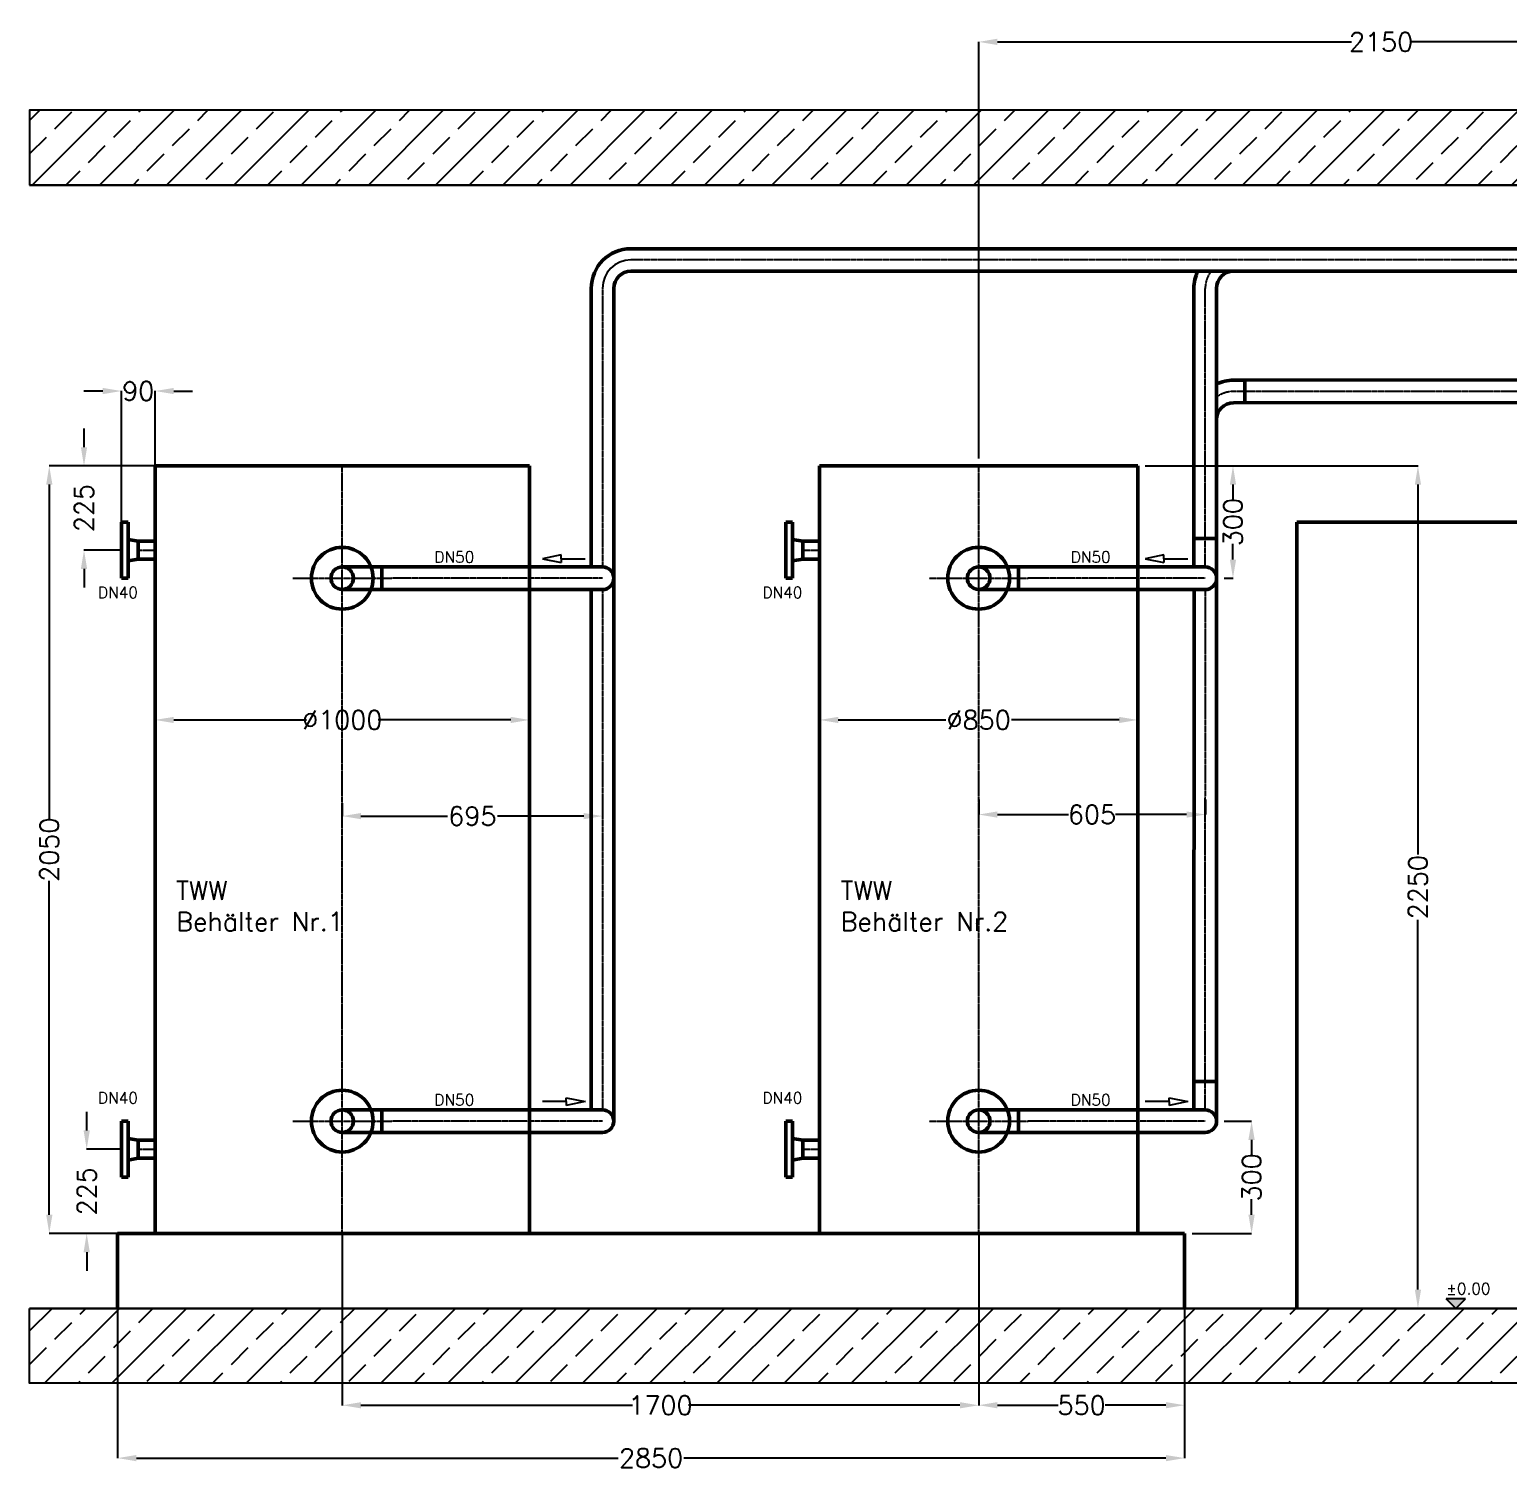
# Model space of a CAD drawing. Header units: millimetres. Extents: x 984 to 280474, y -69633 to 13043.
# Drawn here: x 272708 to 276658, y -69633 to -65785 of the extents above; entities that cross this region are included whole.
import ezdxf

# ---------------------------------------------------------------- set-up
doc = ezdxf.new("R2010")
doc.units = ezdxf.units.MM
doc.header["$LTSCALE"] = 0.05
doc.linetypes.add('MITTE', pattern=[50.8, 31.75, -6.35, 6.35, -6.35])
for name, color, linetype, lineweight in [('Maßlinien_Schraffuren', 7, 'Continuous', 25), ('Mittellinien', 7, 'MITTE', 25), ('Sichtbare Kanten', 7, 'Continuous', 50)]:
    doc.layers.add(name, color=color, linetype=linetype, lineweight=lineweight)
doc.styles.add('RomanS', font='romans.shx')
doc.styles.get("Standard").update_dxf_attribs({"font": 'txt.shx'})
doc.dimstyles.get("Standard").update_dxf_attribs({"dimtxt": 0.18, "dimasz": 0.18, "dimexe": 0.18, "dimexo": 0.0625, "dimgap": 0.09, "dimtad": 0, "dimtih": 1, "dimtoh": 1, "dimdec": 4, "dimzin": 0, "dimdsep": 46, "dimtxsty": 'Standard', "dimcen": 0.09, "dimadec": 0, "dimazin": 0, "dimtfac": 1, "dimtdec": 4, "dimtofl": 0, "dimtmove": 0, "dimatfit": 3, "dimfxl": 1, "dimtolj": 1, "dimtzin": 0, "dimarcsym": 0})

# ---------------------------------------------------------------- blocks, each defined once
blk = doc.blocks.new('*D247')
at = {"layer": 'Defpoints', "color": 0, "transparency": 16777216}
for p in [(275688.1, -66950.1), (275898.6, -67250.2), (275922.4, -67250.2)]:
    blk.add_point(p, dxfattribs=at)
at = {"layer": 'Maßlinien_Schraffuren', "color": 0, "lineweight": -2, "transparency": 16777216}
for p, q in [((275688.2, -66950.1), (275922.6, -66950.1)), ((275922.4, -67000.1), (275922.4, -67041.8)), ((275922.4, -67200.2), (275922.4, -67158.6)), ((275898.6, -67250.2), (275922.6, -67250.2))]:
    blk.add_line(p, q, dxfattribs=at)
at = {"layer": 'Maßlinien_Schraffuren', "color": 0, "transparency": 16777216}
for points in [[(275914.1, -67000.1), (275930.8, -67000.1), (275922.4, -66950.1)], [(275914.1, -67200.2), (275930.8, -67200.2), (275922.4, -67250.2)]]:
    blk.add_solid(points, dxfattribs=at)
at = {"layer": 'Maßlinien_Schraffuren', "color": 0, "transparency": 16777216, "insert": (275922.4, -67100.2), "char_height": 50, "attachment_point": 5, "rotation": 90}
blk.add_mtext('\\A1;300', dxfattribs=at)
blk = doc.blocks.new('*D248')
at = {"layer": 'Defpoints', "color": 0, "transparency": 16777216}
for p in [(275922.4, -66950.1), (276376.8, -69200.1), (276416.5, -69200.1)]:
    blk.add_point(p, dxfattribs=at)
at = {"layer": 'Maßlinien_Schraffuren', "color": 0, "lineweight": -2, "transparency": 16777216}
for p, q in [((275922.5, -66950.1), (276416.7, -66950.1)), ((276416.5, -67000.1), (276416.5, -67987.6)), ((276416.5, -69150.1), (276416.5, -68162.7)), ((276376.8, -69200.1), (276416.7, -69200.1))]:
    blk.add_line(p, q, dxfattribs=at)
at = {"layer": 'Maßlinien_Schraffuren', "color": 0, "transparency": 16777216}
for points in [[(276408.2, -67000.1), (276424.8, -67000.1), (276416.5, -66950.1)], [(276408.2, -69150.1), (276424.8, -69150.1), (276416.5, -69200.1)]]:
    blk.add_solid(points, dxfattribs=at)
at = {"layer": 'Maßlinien_Schraffuren', "color": 0, "transparency": 16777216, "insert": (276416.5, -68075.1), "char_height": 50, "attachment_point": 5, "rotation": 90}
blk.add_mtext('\\A1;2250', dxfattribs=at)
blk = doc.blocks.new('*D249')
at = {"layer": 'Defpoints', "color": 0, "transparency": 16777216}
for p in [(275898.6, -68700.2), (275813.1, -69000.1), (275972.1, -69000.1)]:
    blk.add_point(p, dxfattribs=at)
at = {"layer": 'Maßlinien_Schraffuren', "color": 0, "lineweight": -2, "transparency": 16777216}
for p, q in [((275898.6, -68700.2), (275972.2, -68700.2)), ((275972.1, -68750.2), (275972.1, -68791.7)), ((275972.1, -68950.1), (275972.1, -68908.6)), ((275813.2, -69000.1), (275972.2, -69000.1))]:
    blk.add_line(p, q, dxfattribs=at)
at = {"layer": 'Maßlinien_Schraffuren', "color": 0, "transparency": 16777216}
for points in [[(275963.7, -68750.2), (275980.4, -68750.2), (275972.1, -68700.2)], [(275963.7, -68950.1), (275980.4, -68950.1), (275972.1, -69000.1)]]:
    blk.add_solid(points, dxfattribs=at)
at = {"layer": 'Maßlinien_Schraffuren', "color": 0, "transparency": 16777216, "insert": (275972.1, -68850.2), "char_height": 50, "attachment_point": 5, "rotation": 90}
blk.add_mtext('\\A1;300', dxfattribs=at)
blk = doc.blocks.new('*D250')
at = {"layer": 'Defpoints', "color": 0, "transparency": 16777216}
for p in [(275243.1, -67840.8), (275848.6, -67840.9), (275848.6, -67881.2)]:
    blk.add_point(p, dxfattribs=at)
at = {"layer": 'Maßlinien_Schraffuren', "color": 0, "lineweight": -2, "transparency": 16777216}
for p, q in [((275243.1, -67840.9), (275243.1, -67881.4)), ((275848.6, -67841), (275848.6, -67881.4)), ((275293.1, -67881.2), (275483.3, -67881.2)), ((275798.6, -67881.2), (275608.4, -67881.2))]:
    blk.add_line(p, q, dxfattribs=at)
at = {"layer": 'Maßlinien_Schraffuren', "color": 0, "transparency": 16777216}
for points in [[(275293.1, -67872.9), (275293.1, -67889.6), (275243.1, -67881.2)], [(275798.6, -67872.9), (275798.6, -67889.6), (275848.6, -67881.2)]]:
    blk.add_solid(points, dxfattribs=at)
at = {"layer": 'Maßlinien_Schraffuren', "color": 0, "transparency": 16777216, "insert": (275545.9, -67881.2), "char_height": 50, "attachment_point": 5}
blk.add_mtext('\\A1;605', dxfattribs=at)
blk = doc.blocks.new('*D251')
at = {"layer": 'Defpoints', "color": 0, "transparency": 16777216}
for p in [(274818.1, -67606), (275668.1, -67606), (275668.1, -67628.6)]:
    blk.add_point(p, dxfattribs=at)
at = {"layer": 'Maßlinien_Schraffuren', "color": 0, "lineweight": -2, "transparency": 16777216}
for p, q in [((274818.1, -67606.1), (274818.1, -67628.8)), ((274868.1, -67628.6), (275155.5, -67628.6)), ((275618.1, -67628.6), (275330.7, -67628.6)), ((275668.1, -67606.1), (275668.1, -67628.8))]:
    blk.add_line(p, q, dxfattribs=at)
at = {"layer": 'Maßlinien_Schraffuren', "color": 0, "transparency": 16777216}
for points in [[(274868.1, -67620.3), (274868.1, -67636.9), (274818.1, -67628.6)], [(275618.1, -67620.3), (275618.1, -67636.9), (275668.1, -67628.6)]]:
    blk.add_solid(points, dxfattribs=at)
at = {"layer": 'Maßlinien_Schraffuren', "color": 0, "transparency": 16777216, "insert": (275243.1, -67628.6), "char_height": 50, "attachment_point": 5}
blk.add_mtext('\\A1;%%C850', dxfattribs=at)
blk = doc.blocks.new('*D252')
at = {"layer": 'Defpoints', "color": 0, "transparency": 16777216}
for p in [(275243.1, -69000.1), (275793.1, -69200.1), (275243.1, -69458.8)]:
    blk.add_point(p, dxfattribs=at)
at = {"layer": 'Maßlinien_Schraffuren', "color": 0, "lineweight": -2, "transparency": 16777216}
for p, q in [((275243.1, -69000.2), (275243.1, -69459)), ((275793.1, -69200.2), (275793.1, -69459)), ((275293.1, -69458.8), (275455.5, -69458.8)), ((275743.1, -69458.8), (275580.7, -69458.8))]:
    blk.add_line(p, q, dxfattribs=at)
at = {"layer": 'Maßlinien_Schraffuren', "color": 0, "transparency": 16777216}
for points in [[(275293.1, -69450.5), (275293.1, -69467.1), (275243.1, -69458.8)], [(275743.1, -69450.5), (275743.1, -69467.1), (275793.1, -69458.8)]]:
    blk.add_solid(points, dxfattribs=at)
at = {"layer": 'Maßlinien_Schraffuren', "color": 0, "transparency": 16777216, "insert": (275518.1, -69458.8), "char_height": 50, "attachment_point": 5}
blk.add_mtext('\\A1;550', dxfattribs=at)
blk = doc.blocks.new('*D253')
at = {"layer": 'Defpoints', "color": 0, "transparency": 16777216}
for p in [(272943.1, -69200.1), (275793.1, -69200.1), (272943.1, -69600.1)]:
    blk.add_point(p, dxfattribs=at)
at = {"layer": 'Maßlinien_Schraffuren', "color": 0, "lineweight": -2, "transparency": 16777216}
for p, q in [((272943.1, -69200.2), (272943.1, -69600.3)), ((275793.1, -69200.2), (275793.1, -69600.3)), ((272993.1, -69600.1), (274280.5, -69600.1)), ((275743.1, -69600.1), (274455.7, -69600.1))]:
    blk.add_line(p, q, dxfattribs=at)
at = {"layer": 'Maßlinien_Schraffuren', "color": 0, "transparency": 16777216}
for points in [[(272993.1, -69591.8), (272993.1, -69608.5), (272943.1, -69600.1)], [(275743.1, -69591.8), (275743.1, -69608.5), (275793.1, -69600.1)]]:
    blk.add_solid(points, dxfattribs=at)
at = {"layer": 'Maßlinien_Schraffuren', "color": 0, "transparency": 16777216, "insert": (274368.1, -69600.1), "char_height": 50, "attachment_point": 5}
blk.add_mtext('\\A1;2850', dxfattribs=at)
blk = doc.blocks.new('*D255')
at = {"layer": 'Defpoints', "color": 0, "transparency": 16777216}
for p in [(273543.1, -69000.1), (275243.1, -69308.8), (275243.1, -69459)]:
    blk.add_point(p, dxfattribs=at)
at = {"layer": 'Maßlinien_Schraffuren', "color": 0, "lineweight": -2, "transparency": 16777216}
for p, q in [((273543.1, -69000.2), (273543.1, -69459.2)), ((275243.1, -69308.9), (275243.1, -69459.2)), ((273593.1, -69459), (274318, -69459)), ((275193.1, -69459), (274468.2, -69459))]:
    blk.add_line(p, q, dxfattribs=at)
at = {"layer": 'Maßlinien_Schraffuren', "color": 0, "transparency": 16777216}
for points in [[(273593.1, -69450.7), (273593.1, -69467.3), (273543.1, -69459)], [(275193.1, -69450.7), (275193.1, -69467.3), (275243.1, -69459)]]:
    blk.add_solid(points, dxfattribs=at)
at = {"layer": 'Maßlinien_Schraffuren', "color": 0, "transparency": 16777216, "insert": (274393.1, -69459), "char_height": 50, "attachment_point": 5}
blk.add_mtext('\\A1;1700', dxfattribs=at)
blk = doc.blocks.new('*D256')
at = {"layer": 'Defpoints', "color": 0, "transparency": 16777216}
for p in [(272860.4, -68775.1), (272953.1, -68775.1), (272943.1, -69000.1)]:
    blk.add_point(p, dxfattribs=at)
at = {"layer": 'Maßlinien_Schraffuren', "color": 0, "lineweight": -2, "transparency": 16777216}
for p, q in [((272860.4, -68725.1), (272860.4, -68675.1)), ((272953.1, -68775.1), (272860.2, -68775.1)), ((272943.1, -69000.1), (272860.2, -69000.1)), ((272860.4, -69050.1), (272860.4, -69100.1))]:
    blk.add_line(p, q, dxfattribs=at)
at = {"layer": 'Maßlinien_Schraffuren', "color": 0, "transparency": 16777216}
for points in [[(272852.1, -68725.1), (272868.7, -68725.1), (272860.4, -68775.1)], [(272852.1, -69050.1), (272868.7, -69050.1), (272860.4, -69000.1)]]:
    blk.add_solid(points, dxfattribs=at)
at = {"layer": 'Maßlinien_Schraffuren', "color": 0, "transparency": 16777216, "insert": (272860.4, -68887.6), "char_height": 50, "attachment_point": 5, "rotation": 90}
blk.add_mtext('\\A1;225', dxfattribs=at)
blk = doc.blocks.new('*D257')
at = {"layer": 'Defpoints', "color": 0, "transparency": 16777216}
for p in [(272760.4, -66950.1), (273043.1, -66950.1), (272860.4, -69000)]:
    blk.add_point(p, dxfattribs=at)
at = {"layer": 'Maßlinien_Schraffuren', "color": 0, "lineweight": -2, "transparency": 16777216}
for p, q in [((273043.1, -66950.1), (272760.3, -66950.1)), ((272760.4, -67000.1), (272760.4, -67891.6)), ((272760.4, -68950), (272760.4, -68058.5)), ((272860.4, -69000), (272760.3, -69000))]:
    blk.add_line(p, q, dxfattribs=at)
at = {"layer": 'Maßlinien_Schraffuren', "color": 0, "transparency": 16777216}
for points in [[(272752.1, -67000.1), (272768.8, -67000.1), (272760.4, -66950.1)], [(272752.1, -68950), (272768.8, -68950), (272760.4, -69000)]]:
    blk.add_solid(points, dxfattribs=at)
at = {"layer": 'Maßlinien_Schraffuren', "color": 0, "transparency": 16777216, "insert": (272760.4, -67975.1), "char_height": 50, "attachment_point": 5, "rotation": 90}
blk.add_mtext('\\A1;2050', dxfattribs=at)
blk = doc.blocks.new('*D258')
at = {"layer": 'Defpoints', "color": 0, "transparency": 16777216}
for p in [(272853.2, -66950.1), (272953.1, -66950.1), (272953.1, -67175.1)]:
    blk.add_point(p, dxfattribs=at)
at = {"layer": 'Maßlinien_Schraffuren', "color": 0, "lineweight": -2, "transparency": 16777216}
for p, q in [((272853.2, -66900.1), (272853.2, -66850.1)), ((272953.1, -66950.1), (272853, -66950.1)), ((272953.1, -67175.1), (272853, -67175.1)), ((272853.2, -67225.1), (272853.2, -67275.1))]:
    blk.add_line(p, q, dxfattribs=at)
at = {"layer": 'Maßlinien_Schraffuren', "color": 0, "transparency": 16777216}
for points in [[(272844.8, -66900.1), (272861.5, -66900.1), (272853.2, -66950.1)], [(272844.8, -67225.1), (272861.5, -67225.1), (272853.2, -67175.1)]]:
    blk.add_solid(points, dxfattribs=at)
at = {"layer": 'Maßlinien_Schraffuren', "color": 0, "transparency": 16777216, "insert": (272853.2, -67062.6), "char_height": 50, "attachment_point": 5, "rotation": 90}
blk.add_mtext('\\A1;225', dxfattribs=at)
blk = doc.blocks.new('*D259')
at = {"layer": 'Defpoints', "color": 0, "transparency": 16777216}
for p in [(273043.1, -66750.1), (272953.1, -67100.1), (273043.1, -67100.1)]:
    blk.add_point(p, dxfattribs=at)
at = {"layer": 'Maßlinien_Schraffuren', "color": 0, "lineweight": -2, "transparency": 16777216}
for p, q in [((272903.1, -66750.1), (272853.1, -66750.1)), ((272953.1, -67100.1), (272953.1, -66750)), ((273043.1, -67100.1), (273043.1, -66750)), ((273093.1, -66750.1), (273143.1, -66750.1))]:
    blk.add_line(p, q, dxfattribs=at)
at = {"layer": 'Maßlinien_Schraffuren', "color": 0, "transparency": 16777216}
for points in [[(272903.1, -66741.8), (272903.1, -66758.5), (272953.1, -66750.1)], [(273093.1, -66741.8), (273093.1, -66758.5), (273043.1, -66750.1)]]:
    blk.add_solid(points, dxfattribs=at)
at = {"layer": 'Maßlinien_Schraffuren', "color": 0, "transparency": 16777216, "insert": (272998.1, -66750.1), "char_height": 50, "attachment_point": 5}
blk.add_mtext('\\A1;90', dxfattribs=at)
blk = doc.blocks.new('*D260')
at = {"layer": 'Defpoints', "color": 0, "transparency": 16777216}
for p in [(274043.1, -67628.6), (273043.1, -67975.1), (274043.1, -67975.1)]:
    blk.add_point(p, dxfattribs=at)
at = {"layer": 'Maßlinien_Schraffuren', "color": 0, "lineweight": -2, "transparency": 16777216}
for p, q in [((273043.1, -67975.1), (273043.1, -67628.4)), ((273093.1, -67628.6), (273447.2, -67628.6)), ((273993.1, -67628.6), (273639.1, -67628.6)), ((274043.1, -67975.1), (274043.1, -67628.4))]:
    blk.add_line(p, q, dxfattribs=at)
at = {"layer": 'Maßlinien_Schraffuren', "color": 0, "transparency": 16777216}
for points in [[(273093.1, -67620.3), (273093.1, -67636.9), (273043.1, -67628.6)], [(273993.1, -67620.3), (273993.1, -67636.9), (274043.1, -67628.6)]]:
    blk.add_solid(points, dxfattribs=at)
at = {"layer": 'Maßlinien_Schraffuren', "color": 0, "transparency": 16777216, "insert": (273543.1, -67628.6), "char_height": 50, "attachment_point": 5}
blk.add_mtext('\\A1;%%C1000', dxfattribs=at)
blk = doc.blocks.new('*D261')
at = {"layer": 'Defpoints', "color": 0, "transparency": 16777216}
for p in [(273543.1, -67851.3), (274238.1, -67851.3), (274238.1, -67885.4)]:
    blk.add_point(p, dxfattribs=at)
at = {"layer": 'Maßlinien_Schraffuren', "color": 0, "lineweight": -2, "transparency": 16777216}
for p, q in [((273543.1, -67851.3), (273543.1, -67885.6)), ((274238.1, -67851.3), (274238.1, -67885.6)), ((273593.1, -67885.4), (273823.9, -67885.4)), ((274188.1, -67885.4), (273957.4, -67885.4))]:
    blk.add_line(p, q, dxfattribs=at)
at = {"layer": 'Maßlinien_Schraffuren', "color": 0, "transparency": 16777216}
for points in [[(273593.1, -67877.1), (273593.1, -67893.7), (273543.1, -67885.4)], [(274188.1, -67877.1), (274188.1, -67893.7), (274238.1, -67885.4)]]:
    blk.add_solid(points, dxfattribs=at)
at = {"layer": 'Maßlinien_Schraffuren', "color": 0, "transparency": 16777216, "insert": (273890.6, -67885.4), "char_height": 50, "attachment_point": 5}
blk.add_mtext('\\A1;695', dxfattribs=at)
blk = doc.blocks.new('*D263')
at = {"layer": 'Defpoints', "color": 0, "transparency": 16777216}
for p in [(277393.1, -65817.6), (277393.1, -65817.8), (275243.1, -66930.1)]:
    blk.add_point(p, dxfattribs=at)
at = {"layer": 'Maßlinien_Schraffuren', "color": 0, "lineweight": -2, "transparency": 16777216}
for p, q in [((275243.1, -66930.1), (275243.1, -65817.4)), ((275293.1, -65817.6), (276238.9, -65817.6)), ((277343.1, -65817.6), (276397.4, -65817.6)), ((277393.1, -65817.7), (277393.1, -65817.4))]:
    blk.add_line(p, q, dxfattribs=at)
at = {"layer": 'Maßlinien_Schraffuren', "color": 0, "transparency": 16777216}
for points in [[(275293.1, -65809.2), (275293.1, -65825.9), (275243.1, -65817.6)], [(277343.1, -65809.2), (277343.1, -65825.9), (277393.1, -65817.6)]]:
    blk.add_solid(points, dxfattribs=at)
at = {"layer": 'Maßlinien_Schraffuren', "color": 0, "transparency": 16777216, "insert": (276318.1, -65817.6), "char_height": 50, "attachment_point": 5}
blk.add_mtext('\\A1;2150', dxfattribs=at)

msp = doc.modelspace()

# ---------------------------------------------------------------- hatches: boundary and pattern name
at = {"layer": 'Maßlinien_Schraffuren'}
h = msp.add_hatch(dxfattribs=at)
h.set_pattern_fill('ANSI33', color=256, scale=20)
h.paths.add_polyline_path([(280426.7, -66000.1), (272707.8, -66000.1), (272707.8, -66200.1), (280426.7, -66200.1)])
h.paths.add_polyline_path([(280426.7, -69200.1), (272707.8, -69200.1), (272707.8, -69400.1), (280426.7, -69400.1)])
h = msp.add_hatch(color=256, dxfattribs=at)
h.dxf.hatch_style = 1
h.paths.add_polyline_path([(276543.7, -69174.3), (276492.1, -69174.3), (276517.9, -69200.1)])

# ---------------------------------------------------------------- linework, layer by layer
for p, q in [((280426.7, -66200.1), (272707.8, -66200.1)), ((274127.8, -67187.9), (274077.8, -67197.9)), ((274127.8, -67197.9), (274127.8, -67187.9)), ((275738.1, -67187.9), (275688.1, -67197.9)), ((275738.1, -67197.9), (275738.1, -67187.9)), ((274077.8, -67197.9), (274127.8, -67207.9)), ((274127.8, -67197.9), (274191.5, -67197.9)), ((274127.8, -67197.9), (274127.8, -67207.9)), ((275688.1, -67197.9), (275738.1, -67207.9)), ((275738.1, -67197.9), (275801.8, -67197.9)), ((275738.1, -67197.9), (275738.1, -67207.9)), ((274141.5, -68647.9), (274077.8, -68647.9)), ((274141.5, -68647.9), (274141.5, -68637.9)), ((274141.5, -68637.9), (274191.5, -68647.9)), ((274141.5, -68647.9), (274141.5, -68657.9)), ((274191.5, -68647.9), (274141.5, -68657.9)), ((275751.8, -68647.9), (275688.1, -68647.9)), ((275751.8, -68647.9), (275751.8, -68637.9)), ((275751.8, -68637.9), (275801.8, -68647.9)), ((275751.8, -68647.9), (275751.8, -68657.9)), ((275801.8, -68647.9), (275751.8, -68657.9)), ((280426.7, -69200.1), (272707.8, -69200.1)), ((276543.7, -69174.3), (276492.1, -69174.3)), ((276517.9, -69200.1), (276492.1, -69174.3)), ((276517.9, -69200.1), (276543.7, -69174.3))]:
    msp.add_line(p, q, dxfattribs=at)
for points in [[(272707.8, -66200.1), (280426.7, -66200.1), (280426.7, -66000.1), (272707.8, -66000.1)], [(272707.8, -69200.1), (280426.7, -69200.1), (280426.7, -69400.1), (272707.8, -69400.1)]]:
    msp.add_lwpolyline(points, close=True, dxfattribs=at)
msp.add_arc((274314.1, -66476), 76, 90, 180, dxfattribs=at)
at = {"layer": 'Mittellinien'}
for p, q in [((277993.1, -66400.2), (274314.1, -66400)), ((274238.1, -66476), (274238.1, -67220)), ((275848.4, -67220), (275848.4, -66476)), ((277363, -66751), (275923.7, -66751.4)), ((273543.1, -69000.1), (273543.1, -66950.1)), ((275243.1, -69000.1), (275243.1, -66950.1)), ((272998.1, -67175.1), (273043.1, -67175.1)), ((274773.1, -67175.1), (274818.1, -67175.1)), ((273410.6, -67250.1), (273675.6, -67250.1)), ((274238.1, -67250.2), (273675.6, -67250.1)), ((275110.6, -67250.1), (275375.6, -67250.1)), ((275848.4, -67250.2), (275375.6, -67250.1)), ((274238.1, -67280.3), (274238.1, -68670)), ((275848.4, -68670), (275848.7, -67280.3)), ((273410.6, -68700.1), (273675.6, -68700.1)), ((274238.1, -68700.2), (273675.6, -68700.1)), ((275110.6, -68700.1), (275375.6, -68700.1)), ((275848.4, -68700.2), (275375.6, -68700.1)), ((272998.1, -68775.1), (273043.1, -68775.1)), ((274773.1, -68775.1), (274818.1, -68775.1))]:
    msp.add_line(p, q, dxfattribs=at)
for centre, start, end in [((275924.4, -66476), 143.0263, 180), ((275923.7, -66827.4), 90, 126.6823)]:
    msp.add_arc(centre, 76, start, end, dxfattribs=at)
at = {"layer": 'Sichtbare Kanten'}
for p, q in [((277993.1, -66370), (274314.1, -66370)), ((277993.1, -66430.3), (274314.1, -66430.3)), ((274208.1, -66476), (274208.1, -67220)), ((274268.5, -66476), (274268.3, -67250.2)), ((275818.1, -67220), (275817.9, -66471.5)), ((275878.6, -67250.1), (275878.2, -66471.6)), ((277363, -66720), (275923.6, -66721.3)), ((275923.7, -66721.3), (275954.1, -66721.3)), ((275954.1, -66721.3), (275954.1, -66781.5)), ((277363, -66780.3), (275923.7, -66781.6)), ((273043.1, -66950.1), (274043.1, -66950.1)), ((273043.1, -66950.1), (273043.1, -69000.1)), ((274043.1, -66950.1), (274043.1, -69000.1)), ((275668.1, -66950.1), (274818.1, -66950.1)), ((274818.1, -66950.1), (274818.1, -69000.1)), ((275668.1, -66950.1), (275668.1, -69000.1)), ((272953.1, -67100.1), (272953.1, -67250.1)), ((272971.1, -67100.1), (272953.1, -67100.1)), ((272971.1, -67250.1), (272971.1, -67100.1)), ((274728.1, -67100.1), (274728.1, -67250.1)), ((274746.1, -67100.1), (274728.1, -67100.1)), ((274746.1, -67250.1), (274746.1, -67100.1)), ((276993.1, -67100.1), (276093.1, -67100.1)), ((276093.1, -67100.1), (276093.1, -69200.1)), ((272998.1, -67151), (272971.1, -67146.3)), ((272998.1, -67151), (273043.1, -67151)), ((272998.1, -67151), (272998.1, -67199.3)), ((274773.1, -67151), (274746.1, -67146.3)), ((274773.1, -67151), (274818.1, -67151)), ((274773.1, -67151), (274773.1, -67199.3)), ((275818.1, -67144.2), (275878.4, -67144.2)), ((272998.1, -67199.3), (272971.1, -67204)), ((272998.1, -67199.3), (273043.1, -67199.3)), ((273543.1, -67220), (273649.1, -67220)), ((273649.1, -67220), (273649.1, -67280.2)), ((273649.1, -67220), (274238.1, -67220)), ((274773.1, -67199.3), (274746.1, -67204)), ((274773.1, -67199.3), (274818.1, -67199.3)), ((275243.1, -67220), (275349.1, -67220)), ((275349.1, -67220), (275349.1, -67280.2)), ((275349.1, -67220), (275848.4, -67220)), ((272953.1, -67250.1), (272971.1, -67250.1)), ((274268.3, -67250.2), (274268.3, -68700.2)), ((274728.1, -67250.1), (274746.1, -67250.1)), ((275878.6, -68700.1), (275878.6, -67250.1)), ((273649.1, -67280.2), (273543.1, -67280.2)), ((273649.1, -67280.2), (274238.1, -67280.3)), ((274208.2, -67280.3), (274208.1, -68670)), ((275349.1, -67280.2), (275243.1, -67280.2)), ((275349.1, -67280.2), (275848.4, -67280.3)), ((275818.1, -68670), (275818.4, -67280.3)), ((275818.1, -68594.2), (275878.4, -68594.2)), ((273543.1, -68670), (273649.1, -68670)), ((273649.1, -68670), (273649.1, -68730.2)), ((273649.1, -68670), (274238.1, -68670)), ((275243.1, -68670), (275349.1, -68670)), ((275349.1, -68670), (275349.1, -68730.2)), ((275349.1, -68670), (275848.4, -68670.1)), ((272953.1, -68700.1), (272953.1, -68850.1)), ((272971.1, -68700.1), (272953.1, -68700.1)), ((272971.1, -68850.1), (272971.1, -68700.1)), ((273649.1, -68730.2), (273543.1, -68730.2)), ((273649.1, -68730.2), (274238.1, -68730.3)), ((274728.1, -68700.1), (274728.1, -68850.1)), ((274746.1, -68700.1), (274728.1, -68700.1)), ((274746.1, -68850.1), (274746.1, -68700.1)), ((275349.1, -68730.2), (275243.1, -68730.2)), ((275349.1, -68730.2), (275848.4, -68730.3)), ((272998.1, -68751), (272971.1, -68746.3)), ((272998.1, -68751), (273043.1, -68751)), ((272998.1, -68751), (272998.1, -68799.3)), ((274773.1, -68751), (274746.1, -68746.3)), ((274773.1, -68751), (274818.1, -68751)), ((274773.1, -68751), (274773.1, -68799.3)), ((272998.1, -68799.3), (272971.1, -68804)), ((272998.1, -68799.3), (273043.1, -68799.3)), ((274773.1, -68799.3), (274746.1, -68804)), ((274773.1, -68799.3), (274818.1, -68799.3)), ((272953.1, -68850.1), (272971.1, -68850.1)), ((274728.1, -68850.1), (274746.1, -68850.1)), ((275793.1, -69000.1), (272943.1, -69000.1)), ((272943.1, -69000.1), (272943.1, -69200.1)), ((275243.1, -69000.1), (273543.1, -69000.1)), ((275793.1, -69000.1), (275243.1, -69000.1)), ((275793.1, -69200.1), (275793.1, -69000.1))]:
    msp.add_line(p, q, dxfattribs=at)
for centre, radius in [((273543.1, -67250.1), 82.5), ((275243.1, -67250.1), 82.5), ((273543.1, -67250.1), 30.1), ((275243.1, -67250.1), 30.1), ((273543.1, -68700.1), 82.5), ((275243.1, -68700.1), 82.5), ((273543.1, -68700.1), 30.1), ((275243.1, -68700.1), 30.1)]:
    msp.add_circle(centre, radius, dxfattribs=at)
for centre, radius, start, end in [((274314.1, -66476), 106, 90, 180), ((274314.1, -66476), 45.7, 90, 180), ((274314.1, -66476), 45.7, 90, 180), ((275923.9, -66475.8), 106, 154.5444, 180), ((275923.9, -66476), 45.7, 90, 180), ((275923.7, -66827.3), 106, 90, 115.3704), ((275923.7, -66827.3), 45.7, 90, 180), ((274238.1, -67250.2), 30.2, 270, 90), ((275848.4, -67250.2), 30.2, 270, 90), ((274238.1, -68700.2), 30.2, 270, 90), ((275848.4, -68700.2), 30.2, 270, 90)]:
    msp.add_arc(centre, radius, start, end, dxfattribs=at)

# ---------------------------------------------------------------- texts
at = {"layer": 'Maßlinien_Schraffuren', "attachment_point": 1, "style": 'RomanS'}
for s, width, insert, char_height in [('DN50', 169.129, (273789, -67178.4), 30), ('DN50', 169.129, (275489, -67178.4), 30), ('DN40', 169.129, (272890.5, -67273), 30), ('DN40', 169.129, (274665.5, -67273), 30), ('TWW\\PBehälter Nr.1', 515.726, (273099.3, -68058.9), 50), ('TWW\\PBehälter Nr.2', 515.726, (274874.3, -68058.9), 50), ('DN40', 169.129, (272890.5, -68623), 30), ('DN50', 169.129, (273789, -68628.4), 30), ('DN40', 169.129, (274665.5, -68623), 30), ('DN50', 169.129, (275489, -68628.4), 30), ('%%P0.00', 169.129, (276492.1, -69132.7), 30)]:
    msp.add_mtext_dynamic_manual_height_columns(s, width=width, gutter_width=625, heights=[0], dxfattribs=dict(at, insert=insert, char_height=char_height))

# ---------------------------------------------------------------- dimensions: what is measured, and where the dimension line sits
at = {"layer": 'Maßlinien_Schraffuren'}
for base, p1, p2, override, picture, middle in [((277393.1, -65817.6), (275243.1, -66930.1), (277393.1, -65817.8), {"dimtxt": 50, "dimasz": 50, "dimdec": 0, "dimtmove": 1}, '*D263', (276318.1, -65817.6)), ((274238.1, -67885.4), (273543.1, -67851.3), (274238.1, -67851.3), {"dimtxt": 50, "dimasz": 50, "dimdec": 0}, '*D261', (273890.6, -67885.4)), ((275848.5783, -67881.243), (275243.1361, -67840.8249), (275848.5783, -67840.934), {"dimtxt": 50, "dimasz": 50, "dimdec": 0}, '*D250', (275545.8572, -67881.243))]:
    dim = msp.add_linear_dim(base=base, p1=p1, p2=p2, dimstyle='Standard', override=override, dxfattribs=at)
    dim.commit()
    dim.dimension.update_dxf_attribs({"geometry": picture, "text_midpoint": middle})
for base, p1, p2, picture, middle in [((273043.1, -66750.1), (272953.1, -67100.1), (273043.1, -67100.1), '*D259', (272998.1, -66750.1)), ((275243.1, -69459), (273543.1, -69000.1), (275243.1, -69308.8), '*D255', (274393.1, -69459)), ((275243.1, -69458.8), (275793.1, -69200.1), (275243.1, -69000.1), '*D252', (275518.1, -69458.8)), ((272943.1, -69600.1), (275793.1, -69200.1), (272943.1, -69200.1), '*D253', (274368.1, -69600.1))]:
    dim = msp.add_linear_dim(base=base, p1=p1, p2=p2, dimstyle='Standard', override={"dimtxt": 50, "dimasz": 50, "dimdec": 0}, dxfattribs=at)
    dim.commit()
    dim.dimension.update_dxf_attribs({"geometry": picture, "text_midpoint": middle, "dimtype": 160})
dim = msp.add_linear_dim(base=(272853.2, -66950.1), p1=(272953.1, -67175.1), p2=(272953.1, -66950.1), angle=90, dimstyle='Standard', override={"dimtxt": 50, "dimasz": 50, "dimdec": 0}, dxfattribs=at)
dim.commit()
dim.dimension.update_dxf_attribs({"geometry": '*D258', "text_midpoint": (272853.2, -67062.6), "dimtype": 160, "text_rotation": 90})
for base, p1, p2, picture, middle in [((272760.4, -66950.1), (272860.4, -69000), (273043.1, -66950.1), '*D257', (272760.4, -67975.1)), ((275922.4, -67250.2), (275688.1, -66950.1), (275898.6, -67250.2), '*D247', (275922.4, -67100.2)), ((276416.5, -69200.1), (275922.4, -66950.1), (276376.8, -69200.1), '*D248', (276416.5, -68075.1)), ((272860.4, -68775.1), (272943.1, -69000.1), (272953.1, -68775.1), '*D256', (272860.4, -68887.6)), ((275972.1, -69000.1), (275898.6, -68700.2), (275813.1, -69000.1), '*D249', (275972.1, -68850.2))]:
    dim = msp.add_linear_dim(base=base, p1=p1, p2=p2, angle=90, dimstyle='Standard', override={"dimtxt": 50, "dimasz": 50, "dimdec": 0}, dxfattribs=at)
    dim.commit()
    dim.dimension.update_dxf_attribs({"geometry": picture, "text_midpoint": middle, "text_rotation": 90})
for base, p1, p2, picture, middle in [((274043.1, -67628.6), (273043.1, -67975.1), (274043.1, -67975.1), '*D260', (273543.1, -67628.6)), ((275668.1, -67628.6), (274818.1, -67606), (275668.1, -67606), '*D251', (275243.1, -67628.6))]:
    dim = msp.add_linear_dim(base=base, p1=p1, p2=p2, text='%%C<>', dimstyle='Standard', override={"dimtxt": 50, "dimasz": 50, "dimdec": 0}, dxfattribs=at)
    dim.commit()
    dim.dimension.update_dxf_attribs({"geometry": picture, "text_midpoint": middle})

doc.saveas('drawing.dxf')
